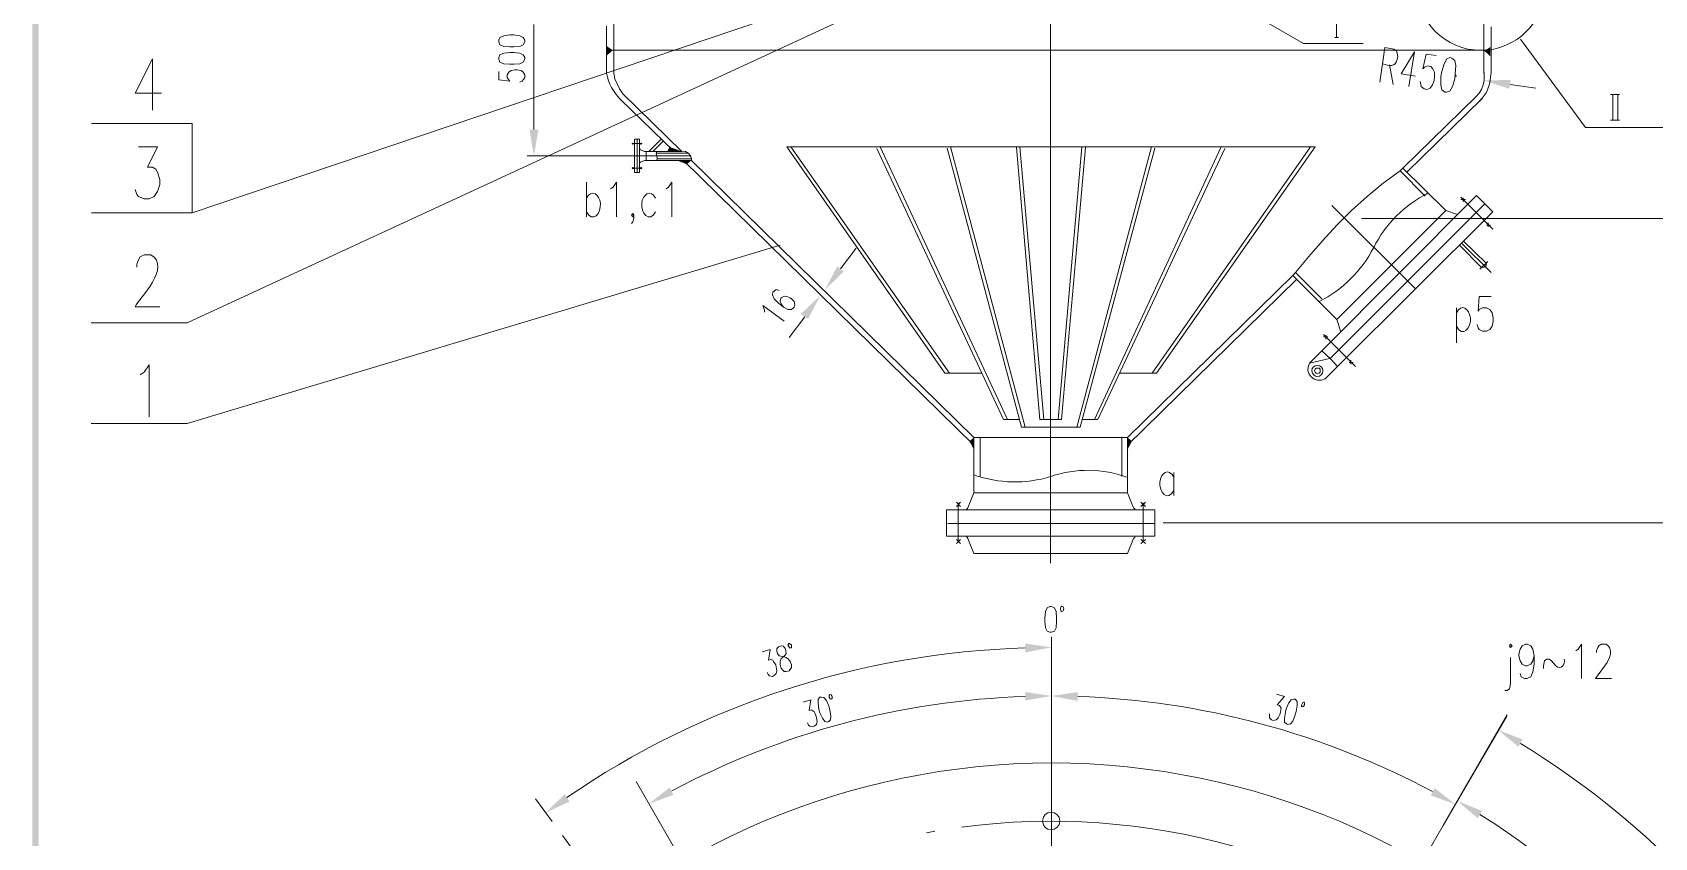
# Model space of a CAD drawing. Header units: millimetres. Extents: x 0 to 1648, y 27 to 2331.
# Drawn here: x 78 to 601, y 545 to 805 of the extents above; entities that cross this region are included whole.
import ezdxf

# ---------------------------------------------------------------- set-up
doc = ezdxf.new("R2010")
doc.units = ezdxf.units.MM
doc.layers.add('1', color=7, linetype='Continuous')

msp = doc.modelspace()

# ---------------------------------------------------------------- hatches: boundary and pattern name
h = msp.add_hatch(color=0)
h.dxf.hatch_style = 2
h.paths.add_polyline_path([(77.94, 27.231732), (79.92, 29.031732), (77.94, 2331.231732)])
h = msp.add_hatch(color=0)
h.dxf.hatch_style = 2
h.paths.add_polyline_path([(79.92, 29.031732), (77.94, 2331.231732), (79.92, 2329.431732)])
h = msp.add_hatch(color=0)
h.dxf.hatch_style = 2
h.paths.add_polyline_path([(264.96, 799.071732), (262.98, 800.511732), (262.98, 797.271732)])
h = msp.add_hatch(color=0)
h.dxf.hatch_style = 2
h.paths.add_polyline_path([(545.94, 798.891732), (547.92, 800.151732), (547.92, 797.091732)])
h = msp.add_hatch(color=0)
h.dxf.hatch_style = 2
h.paths.add_polyline_path([(554.4, 789.531732), (554.04, 786.651732), (545.94, 789.351732)])
h = msp.add_hatch(color=0)
h.dxf.hatch_style = 2
h.paths.add_polyline_path([(238.14, 773.511732), (241.02, 773.511732), (239.58, 765.051732)])
h = msp.add_hatch(color=0)
h.dxf.hatch_style = 2
h.paths.add_polyline_path([(282.6, 766.491732), (283.32, 767.931732), (287.28, 766.491732)])
h = msp.add_hatch(color=0)
h.dxf.hatch_style = 2
h.paths.add_polyline_path([(290.34, 763.611732), (288.9, 762.351732), (285.66, 763.611732)])
h = msp.add_hatch(color=0)
h.dxf.hatch_style = 2
h.paths.add_polyline_path([(337.32, 729.411732), (339.48, 727.791732), (333.36, 721.851732)])
h = msp.add_hatch(color=0)
h.dxf.hatch_style = 2
h.paths.add_polyline_path([(325.62, 714.111732), (327.96, 712.491732), (331.92, 720.051732)])
h = msp.add_hatch(color=0)
h.dxf.hatch_style = 2
h.paths.add_polyline_path([(381.42, 674.331732), (379.98, 673.071732), (381.42, 670.371732)])
h = msp.add_hatch(color=0)
h.dxf.hatch_style = 2
h.paths.add_polyline_path([(430.92, 674.331732), (432.36, 673.071732), (430.92, 670.371732)])
h = msp.add_hatch(color=0)
h.dxf.hatch_style = 2
h.paths.add_polyline_path([(397.98, 607.911732), (397.98, 605.031732), (406.44, 606.651732)])
h = msp.add_hatch(color=0)
h.dxf.hatch_style = 2
h.paths.add_polyline_path([(397.98, 592.251732), (397.98, 589.551732), (406.44, 590.991732)])
h = msp.add_hatch(color=0)
h.dxf.hatch_style = 2
h.paths.add_polyline_path([(414.9, 589.371732), (414.9, 592.251732), (406.44, 590.991732)])
h = msp.add_hatch(color=0)
h.dxf.hatch_style = 2
h.paths.add_polyline_path([(556.92, 574.611732), (558.36, 576.951732), (550.44, 580.011732)])
h = msp.add_hatch(color=0)
h.dxf.hatch_style = 2
h.paths.add_polyline_path([(284.58, 559.131732), (283.32, 561.471732), (276.66, 556.251732)])
h = msp.add_hatch(color=0)
h.dxf.hatch_style = 2
h.paths.add_polyline_path([(529.92, 561.291732), (528.66, 558.951732), (536.58, 556.071732)])
h = msp.add_hatch(color=0)
h.dxf.hatch_style = 2
h.paths.add_polyline_path([(251.1, 556.971732), (249.48, 559.311732), (243.36, 553.371732)])
h = msp.add_hatch(color=0)
h.dxf.hatch_style = 2
h.paths.add_polyline_path([(543.78, 551.571732), (545.22, 553.911732), (537.3, 557.151732)])

# ---------------------------------------------------------------- linework, layer by layer
at = {"layer": '1', "color": 0, "lineweight": 5}
for points in [[(406.08, 1503.951732), (406.08, 633.831732)], [(341.64, 818.331732), (129.42, 746.691732), (97.02, 746.691732)], [(127.8, 711.231732), (360, 818.691732)], [(265.32, 791.511732), (265.32, 817.251732)], [(545.76, 817.251732), (545.76, 791.691732)], [(498.24, 811.671732), (498.24, 803.211732)], [(239.58, 807.351732), (239.58, 773.511732)], [(262.98, 791.691732), (262.98, 806.811732)], [(472.68, 809.871732), (487.62, 801.231732), (506.88, 801.231732)], [(548.1, 806.631732), (548.1, 791.691732)], [(228.24, 801.771732), (228.6, 800.871732), (229.86, 800.331732), (231.84, 800.151732), (233.1, 800.151732), (235.08, 800.331732), (236.16, 800.871732), (236.7, 801.771732), (236.7, 802.311732), (236.16, 803.211732), (235.08, 803.751732), (233.1, 804.111732), (231.84, 804.111732), (229.86, 803.751732), (228.6, 803.211732), (228.24, 802.311732), (228.24, 801.771732)], [(497.7, 803.211732), (498.96, 803.211732)], [(557.64, 802.671732), (578.52, 774.231732), (604.26, 774.231732)], [(116.64, 796.371732), (111.06, 785.211732), (119.52, 785.211732)], [(116.64, 796.371732), (116.64, 779.811732)], [(228.24, 796.191732), (228.6, 795.291732), (229.86, 794.751732), (231.84, 794.571732), (233.1, 794.571732), (235.08, 794.751732), (236.16, 795.291732), (236.7, 796.191732), (236.7, 796.731732), (236.16, 797.631732), (235.08, 798.171732), (233.1, 798.351732), (231.84, 798.351732), (229.86, 798.171732), (228.6, 797.631732), (228.24, 796.731732), (228.24, 796.191732)], [(406.62, 799.071732), (262.98, 799.071732)], [(548.1, 799.071732), (406.62, 799.071732)], [(523.44, 798.531732), (519.12, 791.511732), (523.8, 790.791732)], [(523.44, 798.531732), (521.64, 787.371732)], [(530.46, 797.451732), (527.22, 797.811732), (526.14, 793.131732), (526.68, 793.671732), (527.58, 794.031732), (528.66, 793.851732), (529.38, 793.131732), (529.92, 792.051732), (529.92, 790.431732), (529.74, 789.351732), (529.2, 787.911732), (528.48, 786.831732), (527.4, 786.471732), (526.5, 786.651732), (525.6, 787.371732), (525.42, 787.911732), (525.24, 788.991732)], [(534.78, 796.731732), (533.88, 796.371732), (532.98, 794.751732), (532.26, 792.231732), (531.9, 790.611732), (531.9, 787.911732), (532.26, 786.291732), (533.16, 785.571732), (533.7, 785.571732), (534.78, 785.931732), (535.68, 787.371732), (536.4, 789.891732), (536.58, 791.511732), (536.76, 794.211732), (536.4, 795.831732), (535.5, 796.551732), (534.78, 796.731732)], [(228.24, 792.231732), (228.24, 789.531732), (231.84, 789.171732), (231.48, 789.531732), (230.94, 790.251732), (230.94, 791.151732), (231.48, 792.051732), (232.2, 792.591732), (233.46, 792.771732), (234.18, 792.771732), (235.44, 792.591732), (236.16, 792.051732), (236.7, 791.151732), (236.7, 790.251732), (236.16, 789.531732), (235.8, 789.171732), (235.08, 788.811732)], [(265.32, 791.691732), (265.68, 789.891732), (266.4, 788.271732), (267.12, 786.651732), (268.2, 785.031732)], [(515.34, 794.391732), (516.6, 788.091732)], [(536.4, 790.791732), (536.94, 790.791732)], [(536.76, 790.611732), (536.76, 791.151732)], [(545.94, 791.871732), (545.94, 789.351732)], [(547.92, 790.431732), (548.1, 791.871732)], [(268.2, 785.031732), (287.28, 766.491732)], [(519.66, 761.091732), (543.24, 784.131732), (544.32, 785.211732), (545.04, 786.471732), (545.58, 787.911732), (545.94, 789.351732)], [(554.22, 788.091732), (562.5, 786.831732)], [(586.62, 784.851732), (589.5, 784.851732)], [(587.34, 784.851732), (587.34, 776.571732)], [(588.96, 784.851732), (588.96, 776.571732)], [(267.48, 783.231732), (284.76, 766.491732)], [(545.22, 783.591732), (520.92, 759.831732)], [(129.42, 775.491732), (97.02, 775.491732)], [(129.42, 746.691732), (129.42, 775.491732)], [(586.62, 776.571732), (589.5, 776.571732)], [(271.26, 769.191732), (271.8, 768.831732)], [(271.8, 769.191732), (271.26, 768.831732)], [(274.32, 769.011732), (271.44, 769.011732)], [(273.6, 770.451732), (271.98, 770.451732)], [(271.98, 759.651732), (273.6, 759.651732), (273.6, 770.451732)], [(271.98, 759.651732), (271.98, 770.451732)], [(272.88, 770.451732), (272.88, 759.651732)], [(273.78, 769.191732), (274.32, 768.831732)], [(274.32, 769.191732), (273.78, 768.831732)], [(276.66, 766.491732), (280.62, 770.451732)], [(277.92, 766.491732), (281.34, 769.911732)], [(112.14, 767.931732), (118.26, 767.931732), (115.02, 761.451732), (116.64, 761.451732), (117.72, 760.731732), (118.26, 759.831732), (118.98, 757.491732), (118.98, 755.871732), (118.26, 753.531732), (117.18, 751.911732), (115.56, 751.191732), (113.94, 751.191732), (112.14, 751.911732), (111.6, 752.631732), (111.06, 754.251732)], [(267.84, 765.051732), (237.42, 765.051732)], [(290.16, 765.051732), (267.48, 765.051732)], [(273.6, 767.391732), (273.78, 767.211732), (273.96, 767.031732)], [(275.76, 763.611732), (275.22, 763.611732), (273.96, 763.071732), (273.78, 762.891732), (273.6, 762.711732)], [(275.76, 766.491732), (275.22, 766.491732), (273.96, 767.031732)], [(287.28, 766.491732), (275.76, 766.491732)], [(275.76, 766.491732), (275.76, 763.611732)], [(290.34, 763.611732), (275.76, 763.611732)], [(279.18, 766.491732), (279, 765.771732), (279.18, 765.051732)], [(289.44, 765.951732), (279, 765.951732)], [(279.18, 763.611732), (279.36, 764.331732), (279.18, 765.051732)], [(290.34, 764.151732), (279.36, 764.151732)], [(287.82, 763.611732), (381.42, 671.811732)], [(290.34, 763.611732), (381.42, 674.331732)], [(406.26, 767.931732), (321.12, 767.931732)], [(372.06, 695.031732), (321.12, 767.931732)], [(373.5, 695.031732), (322.38, 767.931732)], [(390.96, 680.091732), (350.1, 767.391732)], [(392.22, 680.091732), (351.18, 767.931732)], [(396.72, 677.571732), (372.78, 767.571732)], [(397.98, 677.571732), (373.86, 767.931732)], [(402.66, 680.091732), (395.1, 767.751732)], [(403.92, 680.091732), (396.18, 767.931732)], [(406.26, 767.931732), (491.4, 767.931732)], [(408.6, 680.091732), (416.16, 767.931732)], [(409.68, 680.091732), (417.42, 767.751732)], [(414.54, 677.571732), (438.66, 767.931732)], [(415.62, 677.571732), (439.74, 767.571732)], [(420.3, 680.091732), (461.16, 767.931732)], [(421.38, 680.091732), (462.24, 767.391732)], [(438.84, 695.031732), (489.96, 767.931732)], [(440.28, 695.031732), (491.4, 767.931732)], [(271.8, 760.911732), (271.26, 761.271732)], [(271.26, 760.911732), (271.8, 761.271732)], [(274.32, 761.091732), (271.44, 761.091732)], [(274.32, 760.911732), (273.78, 761.271732)], [(273.78, 760.911732), (274.32, 761.271732)], [(519.66, 761.091732), (518.76, 760.191732), (513.36, 756.231732), (508.14, 751.911732), (503.1, 747.411732), (498.42, 742.731732), (493.74, 737.691732), (489.42, 732.651732), (485.1, 727.431732)], [(518.76, 760.191732), (526.86, 752.091732)], [(519.66, 761.091732), (533.52, 747.411732)], [(256.5, 756.591732), (256.5, 745.431732)], [(264.24, 754.431732), (265.14, 754.971732), (266.22, 756.591732), (266.22, 745.431732)], [(282.24, 754.431732), (282.96, 754.971732), (284.04, 756.591732), (284.04, 745.431732)], [(493.56, 702.231732), (496.26, 699.711732), (546.12, 749.571732), (543.42, 752.271732), (493.56, 702.231732)], [(546.12, 749.571732), (548.64, 747.051732), (498.6, 697.191732), (496.44, 699.531732)], [(523.8, 722.211732), (496.8, 749.031732)], [(538.38, 751.731732), (548.64, 741.471732)], [(538.38, 751.011732), (539.82, 751.011732)], [(539.1, 750.291732), (539.1, 751.551732)], [(271.8, 745.971732), (271.44, 745.431732), (271.08, 745.971732), (271.44, 746.511732), (271.8, 745.971732), (271.8, 744.891732), (271.44, 743.811732), (271.08, 743.271732)], [(498.42, 712.311732), (533.52, 747.411732)], [(506.34, 744.891732), (662.58, 744.891732)], [(533.52, 747.411732), (537.3, 746.151732)], [(546.66, 742.731732), (547.92, 742.731732)], [(547.2, 742.191732), (547.2, 743.451732)], [(537.84, 736.431732), (545.04, 729.051732), (545.4, 729.051732), (545.94, 729.231732), (546.12, 729.411732), (546.48, 729.771732), (546.48, 730.131732), (546.48, 730.491732), (539.1, 737.691732)], [(96.84, 678.831732), (127.8, 678.831732), (318.96, 736.251732)], [(338.4, 728.691732), (343.44, 735.351732)], [(538.56, 736.971732), (548.1, 727.431732)], [(484.2, 726.531732), (485.1, 727.431732)], [(485.1, 727.431732), (493.56, 718.971732)], [(544.5, 728.511732), (547.02, 731.031732)], [(318.6, 721.671732), (317.7, 722.031732), (316.98, 721.491732), (316.62, 721.131732), (316.44, 720.231732), (316.98, 718.971732), (318.42, 717.531732), (320.04, 716.271732), (321.48, 715.551732), (322.56, 715.551732), (323.28, 716.091732), (323.46, 716.271732), (323.64, 717.171732), (323.46, 718.071732), (322.56, 718.971732), (322.2, 719.331732), (321.12, 719.691732), (320.22, 719.871732), (319.32, 719.331732), (319.14, 719.151732), (318.96, 718.251732), (319.32, 717.351732), (320.04, 716.271732)], [(484.2, 726.531732), (430.92, 674.331732)], [(485.46, 725.271732), (430.92, 671.811732)], [(484.2, 726.531732), (498.42, 712.311732)], [(313.92, 714.651732), (313.92, 715.371732), (313.38, 716.811732), (320.22, 711.771732)], [(548.1, 719.691732), (544.32, 719.691732), (543.96, 715.011732), (544.32, 715.551732), (545.4, 716.091732), (546.66, 716.091732), (547.74, 715.551732), (548.46, 714.471732), (548.82, 712.851732), (548.82, 711.771732), (548.46, 710.151732), (547.74, 709.071732), (546.66, 708.531732), (545.4, 708.531732), (544.32, 709.071732), (543.96, 709.611732), (543.6, 710.691732)], [(96.84, 711.231732), (127.8, 711.231732)], [(326.88, 713.211732), (321.84, 706.551732)], [(498.42, 712.311732), (499.68, 708.351732)], [(536.94, 716.091732), (536.94, 704.751732)], [(494.1, 707.451732), (504.36, 697.191732)], [(494.1, 706.731732), (495.54, 706.731732)], [(494.82, 706.011732), (494.82, 707.271732)], [(489.6, 698.271732), (493.56, 702.231732)], [(112.68, 694.491732), (113.94, 695.391732), (115.56, 697.731732), (115.56, 680.991732)], [(489.6, 698.271732), (496.08, 699.711732)], [(493.02, 695.751732), (493.02, 696.291732), (492.66, 696.651732), (492.12, 696.651732), (491.76, 696.651732), (491.4, 696.291732), (491.22, 695.751732), (491.4, 695.391732), (491.76, 695.031732), (492.12, 694.851732), (492.66, 695.031732), (493.02, 695.391732), (493.02, 695.751732)], [(498.6, 697.191732), (494.64, 693.231732)], [(496.26, 699.711732), (496.44, 699.531732)], [(502.38, 698.451732), (503.64, 698.451732)], [(502.92, 697.911732), (502.92, 699.171732)], [(372.06, 695.031732), (383.94, 695.031732)], [(440.28, 695.031732), (428.4, 695.031732)], [(390.96, 680.091732), (396, 680.091732)], [(402.66, 680.091732), (406.26, 680.091732)], [(409.68, 680.091732), (406.26, 680.091732)], [(421.38, 680.091732), (416.34, 680.091732)], [(396.72, 677.571732), (415.62, 677.571732)], [(381.42, 674.331732), (406.26, 674.331732)], [(381.42, 674.331732), (381.42, 660.651732)], [(383.4, 674.331732), (383.4, 661.731732)], [(430.92, 674.331732), (405.9, 674.331732)], [(429.12, 674.331732), (429.12, 661.731732)], [(430.92, 656.511732), (430.92, 674.331732)], [(381.42, 660.651732), (381.42, 656.511732), (379.44, 651.651732)], [(445.86, 662.991732), (445.86, 655.611732)], [(381.42, 656.511732), (430.92, 656.511732)], [(430.92, 656.511732), (432.9, 651.651732), (433.26, 651.291732), (433.44, 650.931732), (433.98, 650.931732)], [(372.6, 650.931732), (372.6, 642.471732)], [(439.74, 642.471732), (439.74, 650.931732), (372.6, 650.931732)], [(375.84, 652.011732), (377.1, 653.451732)], [(377.1, 652.011732), (375.84, 653.451732)], [(376.38, 653.271732), (376.38, 641.031732)], [(378.54, 650.931732), (378.9, 650.931732), (379.26, 651.291732), (379.44, 651.651732)], [(435.24, 652.011732), (436.68, 653.451732)], [(436.68, 652.011732), (435.24, 653.451732)], [(435.96, 653.271732), (435.96, 641.031732)], [(372.96, 646.611732), (439.74, 646.611732)], [(442.44, 646.791732), (748.8, 646.791732)], [(439.74, 642.471732), (372.6, 642.471732)], [(377.1, 640.131732), (375.84, 641.391732)], [(375.84, 640.131732), (377.1, 641.391732)], [(379.44, 641.751732), (379.26, 642.111732), (378.9, 642.471732), (378.54, 642.471732)], [(381.42, 636.891732), (379.44, 641.751732)], [(430.92, 636.891732), (432.9, 641.751732)], [(433.98, 642.471732), (433.44, 642.471732), (433.26, 642.111732), (432.9, 641.751732)], [(436.68, 640.131732), (435.24, 641.391732)], [(435.24, 640.131732), (436.68, 641.391732)], [(381.42, 636.891732), (430.92, 636.891732)], [(405.9, 619.791732), (405, 619.431732), (404.46, 618.171732), (404.28, 616.191732), (404.28, 615.111732), (404.46, 612.951732), (405, 611.871732), (405.9, 611.511732), (406.44, 611.511732), (407.34, 611.871732), (407.88, 612.951732), (408.06, 615.111732), (408.06, 616.191732), (407.88, 618.171732), (407.34, 619.431732), (406.44, 619.791732), (405.9, 619.791732)], [(318.42, 606.831732), (317.88, 606.291732), (317.88, 605.391732), (318.06, 604.671732), (318.6, 603.951732), (319.14, 603.771732), (320.22, 603.591732), (320.94, 603.411732), (321.66, 602.871732), (322.2, 602.151732), (322.56, 601.071732), (322.56, 600.171732), (322.38, 599.811732), (321.84, 599.091732), (320.94, 598.911732), (320.22, 598.911732), (319.86, 599.271732), (319.32, 599.991732), (318.96, 601.071732), (318.96, 601.971732), (319.14, 602.871732), (319.68, 603.411732), (320.58, 604.131732), (320.94, 604.671732), (320.76, 605.571732), (320.58, 606.291732), (320.04, 607.011732), (319.32, 607.191732), (318.42, 606.831732)], [(322.56, 607.371732), (322.38, 607.551732), (322.2, 607.731732), (322.02, 607.911732), (321.84, 607.911732), (321.66, 607.911732), (321.66, 607.551732), (321.48, 607.371732), (321.66, 607.011732), (321.84, 606.831732), (321.84, 606.471732), (322.2, 606.471732), (322.38, 606.471732), (322.56, 606.471732), (322.56, 606.651732), (322.56, 607.011732), (322.56, 607.371732)], [(406.44, 610.071732), (406.44, 480.291732)], [(554.04, 607.191732), (554.4, 606.651732), (554.94, 607.191732), (554.4, 607.731732), (554.04, 607.191732)], [(561.96, 603.951732), (561.6, 602.331732), (560.88, 601.251732), (559.8, 600.711732), (559.26, 600.711732), (558.18, 601.251732), (557.46, 602.331732), (557.1, 603.951732), (557.1, 604.491732), (557.46, 606.111732), (558.18, 607.191732), (559.26, 607.731732), (559.8, 607.731732), (560.88, 607.191732), (561.6, 606.111732), (561.96, 603.951732), (561.96, 601.251732), (561.6, 598.731732), (560.88, 597.111732), (559.8, 596.571732), (558.9, 596.571732), (557.82, 597.111732), (557.46, 598.191732)], [(575.46, 605.571732), (576.18, 606.111732), (577.26, 607.731732), (577.26, 596.571732)], [(582.12, 605.031732), (582.12, 605.571732), (582.48, 606.651732), (582.84, 607.191732), (583.56, 607.731732), (585.18, 607.731732), (585.9, 607.191732), (586.26, 606.651732), (586.62, 605.571732), (586.62, 604.491732), (586.26, 603.411732), (585.54, 601.791732), (581.76, 596.571732), (586.98, 596.571732)], [(313.2, 605.211732), (315.72, 605.931732), (315.18, 602.511732), (315.9, 602.691732), (316.62, 602.511732), (316.8, 602.151732), (317.52, 601.071732), (317.7, 600.351732), (317.88, 599.091732), (317.7, 598.191732), (317.16, 597.651732), (316.44, 597.291732), (315.54, 597.471732), (315.18, 597.831732), (314.82, 598.551732)], [(554.4, 603.411732), (554.4, 594.951732), (554.04, 593.331732), (553.32, 592.791732), (552.6, 592.791732)], [(478.98, 591.531732), (481.5, 590.811732), (479.16, 588.111732), (479.88, 587.931732), (480.24, 587.391732), (480.42, 587.031732), (480.24, 585.771732), (480.06, 585.051732), (479.52, 583.971732), (478.8, 583.251732), (477.9, 583.071732), (477.36, 583.251732), (476.64, 583.971732), (476.64, 584.331732), (476.64, 585.231732)], [(326.34, 589.011732), (328.86, 589.731732), (328.32, 586.311732), (329.04, 586.491732), (329.58, 586.131732), (329.94, 585.951732), (330.48, 584.691732), (330.66, 583.971732), (330.84, 582.711732), (330.66, 581.811732), (329.94, 581.271732), (329.4, 581.091732), (328.5, 581.271732), (328.14, 581.631732), (327.78, 582.351732)], [(331.74, 590.631732), (331.2, 589.911732), (331.2, 588.651732), (331.38, 586.671732), (331.74, 585.591732), (332.64, 583.791732), (333.36, 582.711732), (334.26, 582.531732), (334.62, 582.711732), (335.16, 583.251732), (335.34, 584.511732), (334.98, 586.491732), (334.62, 587.751732), (333.9, 589.551732), (333, 590.451732), (332.28, 590.631732), (331.74, 590.631732)], [(484.56, 589.911732), (483.66, 589.731732), (482.94, 588.831732), (482.04, 586.851732), (481.86, 585.771732), (481.5, 583.791732), (481.5, 582.531732), (482.22, 581.991732), (482.58, 581.811732), (483.48, 581.991732), (484.2, 582.891732), (484.92, 584.871732), (485.28, 585.951732), (485.64, 587.931732), (485.64, 589.191732), (484.92, 589.911732), (484.56, 589.911732)], [(553.32, 584.871732), (535.5, 554.091732), (553.14, 584.511732)], [(302.76, 510.891732), (272.52, 563.451732)], [(535.5, 554.091732), (539.46, 560.931732)], [(245.52, 550.491732), (240.12, 557.871732)], [(488.34, 472.371732), (532.62, 549.231732)], [(532.62, 549.231732), (535.5, 554.091732)], [(406.44, 330.711732), (340.02, 421.251732), (315.18, 455.271732), (248.76, 545.991732)], [(368.82, 547.431732), (366.12, 546.891732)]]:
    msp.add_lwpolyline(points, dxfattribs=at)
for points, knots in [([(565.56, 819.771732), (565.56, 831.291732), (556.2, 840.471732), (544.86, 840.471732), (533.34, 840.471732), (523.98, 831.111732), (524.16, 819.771732), (523.98, 808.431732), (533.34, 799.071732), (544.86, 799.071732), (556.2, 799.071732), (565.56, 808.251732), (565.56, 819.771732)], [0, 0, 0, 0, 1, 1, 1, 2, 2, 2, 3, 3, 3, 4, 4, 4, 4]), ([(512.28, 788.811732), (512.28, 788.811732), (513.9, 799.971732), (513.9, 799.971732), (513.9, 799.971732), (516.78, 799.431732), (516.78, 799.431732), (516.78, 799.431732), (517.68, 798.891732), (517.68, 798.891732), (517.68, 798.891732), (517.86, 798.171732), (517.86, 798.171732), (517.86, 798.171732), (518.04, 797.091732), (518.04, 797.091732), (517.68, 794.031732), (516.24, 793.671732), (513.18, 794.751732)], [0, 0, 0, 0, 1, 1, 1, 2, 2, 2, 3, 3, 3, 4, 4, 4, 5, 5, 5, 6, 6, 6, 6]), ([(256.5, 751.371732), (258.12, 754.611732), (260.82, 752.451732), (261, 749.751732), (261.36, 746.691732), (258.48, 743.091732), (256.5, 747.051732)], [0, 0, 0, 0, 1, 1, 1, 2, 2, 2, 2]), ([(278.82, 751.371732), (277.2, 754.611732), (274.5, 752.451732), (274.32, 749.751732), (273.96, 746.691732), (276.84, 743.271732), (278.82, 747.051732)], [0, 0, 0, 0, 1, 1, 1, 2, 2, 2, 2]), ([(111.6, 729.231732), (111.6, 729.231732), (111.6, 730.131732), (111.6, 730.131732), (111.6, 730.131732), (112.14, 731.571732), (112.14, 731.571732), (112.14, 731.571732), (112.68, 732.471732), (112.68, 732.471732), (112.68, 732.471732), (113.94, 733.191732), (113.94, 733.191732), (113.94, 733.191732), (116.1, 733.191732), (116.1, 733.191732), (122.94, 729.231732), (112.32, 719.151732), (111.06, 716.451732), (111.06, 716.451732), (118.98, 716.451732), (118.98, 716.451732)], [0, 0, 0, 0, 1, 1, 1, 2, 2, 2, 3, 3, 3, 4, 4, 4, 5, 5, 5, 6, 6, 6, 7, 7, 7, 7]), ([(536.94, 714.471732), (538.56, 717.711732), (541.08, 715.731732), (541.44, 712.851732), (541.8, 709.791732), (538.92, 706.191732), (536.94, 710.151732)], [0, 0, 0, 0, 1, 1, 1, 2, 2, 2, 2]), ([(493.92, 695.751732), (493.92, 698.091732), (490.32, 698.091732), (490.32, 695.751732), (490.5, 693.411732), (493.92, 693.411732), (493.92, 695.751732)], [0, 0, 0, 0, 1, 1, 1, 2, 2, 2, 2]), ([(445.86, 661.551732), (444.24, 664.791732), (441.54, 662.631732), (441.36, 659.931732), (441, 656.871732), (443.88, 653.271732), (445.86, 657.231732)], [0, 0, 0, 0, 1, 1, 1, 2, 2, 2, 2]), ([(410.4, 619.071732), (410.22, 620.151732), (409.32, 620.151732), (409.32, 619.071732), (409.32, 617.991732), (410.22, 617.991732), (410.4, 619.071732)], [0, 0, 0, 0, 1, 1, 1, 2, 2, 2, 2]), ([(565.02, 599.811732), (565.02, 599.811732), (565.02, 600.711732), (565.02, 600.711732), (565.02, 600.711732), (565.38, 602.331732), (565.38, 602.331732), (565.38, 602.331732), (566.1, 602.871732), (566.1, 602.871732), (566.1, 602.871732), (566.82, 602.871732), (566.82, 602.871732), (566.82, 602.871732), (567.54, 602.331732), (567.54, 602.331732), (567.54, 602.331732), (568.98, 600.711732), (568.98, 600.711732), (570.78, 599.271732), (572.04, 601.071732), (571.68, 602.871732)], [0, 0, 0, 0, 1, 1, 1, 2, 2, 2, 3, 3, 3, 4, 4, 4, 5, 5, 5, 6, 6, 6, 7, 7, 7, 7]), ([(335.7, 590.811732), (335.34, 591.891732), (334.44, 591.531732), (334.8, 590.631732), (335.16, 589.551732), (335.88, 589.731732), (335.7, 590.811732)], [0, 0, 0, 0, 1, 1, 1, 2, 2, 2, 2]), ([(487.98, 588.111732), (488.16, 589.191732), (487.44, 589.371732), (487.08, 588.291732), (486.72, 587.211732), (487.62, 587.211732), (487.98, 588.111732)], [0, 0, 0, 0, 1, 1, 1, 2, 2, 2, 2]), ([(644.76, 331.071732), (644.4, 462.831732), (538.2, 569.211732), (406.44, 569.391732), (274.68, 569.211732), (168.3, 462.831732), (168.12, 331.071732), (168.3, 199.311732), (274.5, 93.111732), (406.44, 92.751732), (538.2, 93.111732), (644.4, 199.131732), (644.76, 331.071732)], [0, 0, 0, 0, 1, 1, 1, 2, 2, 2, 3, 3, 3, 4, 4, 4, 4]), ([(409.14, 550.671732), (408.96, 554.451732), (403.56, 554.451732), (403.56, 550.671732), (403.56, 546.891732), (408.96, 547.071732), (409.14, 550.671732)], [0, 0, 0, 0, 1, 1, 1, 2, 2, 2, 2])]:
    msp.add_open_spline(points, degree=3, knots=knots, dxfattribs=at)
for points in [[(262.98, 791.691732), (263.7, 788.091732), (265.14, 785.931732), (267.48, 783.231732)], [(544.5, 782.871732), (546.66, 784.851732), (547.74, 787.551732), (547.92, 790.431732)], [(290.34, 763.611732), (290.52, 765.231732), (288.9, 766.851732), (287.28, 766.491732)], [(527.76, 752.991732), (520.38, 749.391732), (513.9, 742.911732), (510.3, 735.531732)], [(492.66, 718.071732), (500.4, 722.031732), (506.16, 727.791732), (510.3, 735.531732)], [(489.6, 698.271732), (487.62, 695.031732), (491.4, 691.251732), (494.64, 693.231732)], [(430.92, 661.371732), (423, 664.431732), (414.18, 664.431732), (406.26, 661.731732)], [(381.42, 662.271732), (389.52, 659.391732), (397.98, 659.211732), (406.26, 661.731732)], [(397.98, 606.471732), (345.42, 605.031732), (293.4, 588.111732), (250.2, 558.231732)], [(397.98, 590.811732), (358.02, 589.551732), (319.32, 579.111732), (284.04, 560.391732)], [(529.2, 560.211732), (494.1, 578.931732), (454.68, 589.551732), (414.9, 590.811732)], [(651.6, 481.911732), (628.02, 519.891732), (595.62, 552.291732), (557.64, 575.691732)], [(543.24, 502.791732), (496.8, 539.871732), (436.5, 556.611732), (377.46, 548.691732)], [(615.6, 487.491732), (596.34, 513.411732), (571.86, 535.551732), (544.5, 552.831732)]]:
    msp.add_open_spline(points, degree=3, dxfattribs=at)

doc.saveas('drawing.dxf')
